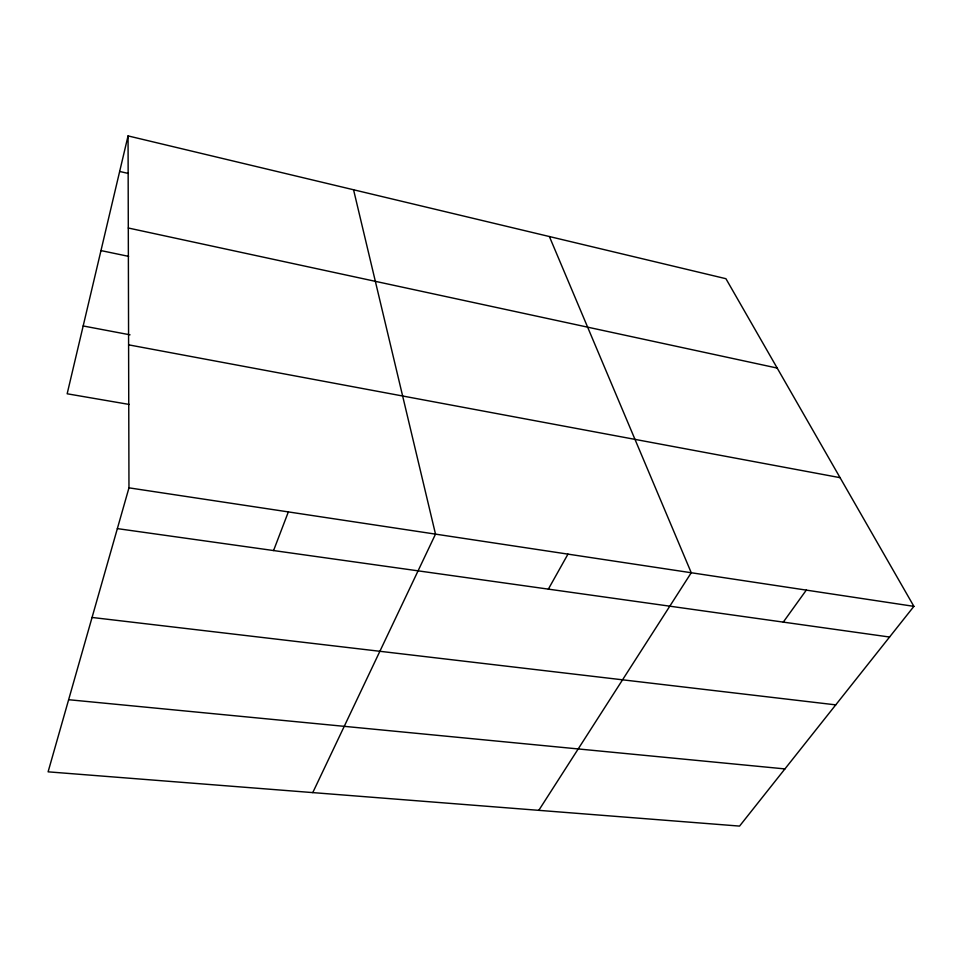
<?xml version="1.0" encoding="UTF-8"?>
<svg xmlns="http://www.w3.org/2000/svg" width="962" height="962" viewBox="0 0 962 962"><rect width="100%" height="100%" fill="white"/><g stroke="black" fill="none" stroke-linecap="round" stroke-linejoin="round"><path stroke-width="1.44" d="M128.054 135.907L128.968 487.842L48.1 771.837L739.562 826.093L913.9 606.361L725.925 278.703L128.054 135.907L67.16 393.783L129.293 404.461M273.569 550.553L288.347 511.904M312.77 792.604L435.509 534.126L353.559 189.767M548.352 589.129L567.965 554.124M538.792 810.341L691.257 572.739L549.386 236.532M783.284 622.113L806.3 590.115M68.639 699.711L784.932 768.915M92.063 617.46L835.75 704.869M117.364 528.619L889.561 637.036M128.968 487.842L913.9 606.361M128.607 344.841L840.066 477.669M83.177 325.962L130.026 334.824M100.974 250.589L128.607 256.361M128.295 228.006L777.2 368.073M119.661 171.464L128.343 173.449"/></g></svg>
